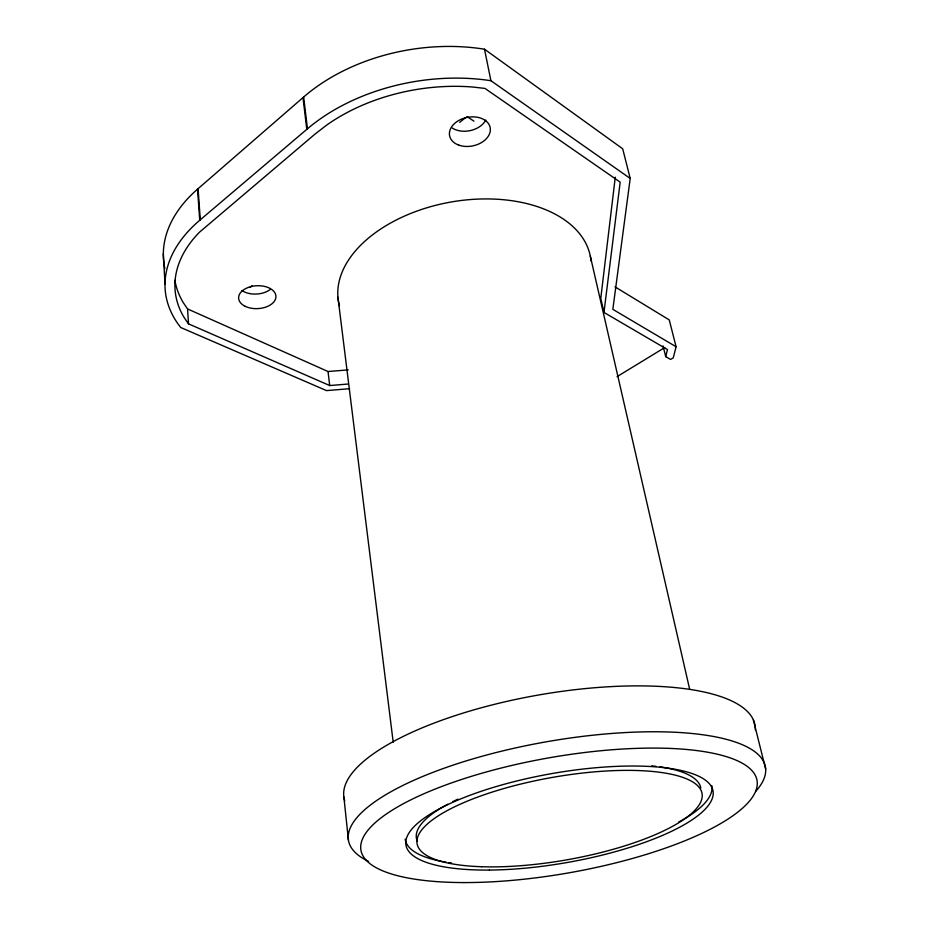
<?xml version="1.0" encoding="UTF-8"?>
<svg xmlns="http://www.w3.org/2000/svg" width="929" height="929" viewBox="0 0 929 929"><rect width="100%" height="100%" fill="white"/><g stroke="black" fill="none" stroke-linecap="round" stroke-linejoin="round"><path stroke-width="1.39" d="M615.265 177.207L600.761 298.464L603.966 312.434L667.475 349.571L665.733 356.643L670.575 359.442L673.27 357.816L676.091 346.749L669.252 319.913L614.986 286.829M603.966 312.434L620.177 182.154L484.984 88.429L472.408 86.989A160.125 106.626 -9.4 0 0 326.497 125.218L314.873 134.217L199.41 232.273A152.112 94.735 -5.3 0 0 184.151 317.544L188.517 323.849L329.69 385.547L348.398 384.014M163.934 263.313A159.788 102.341 -5 0 1 197.54 189.168L303.644 97.034A168.079 115.045 -9.3 0 1 484.508 49.214L622.685 148.779L630.21 178.449L612.838 309.345L676.091 346.749M349.618 388.705L326.52 390.61L180.725 327.496A161.716 100.773 -5.3 0 1 199.735 220.266L307.453 128.794A170.239 113.431 -9.4 0 1 490.907 80.707L630.21 178.449M250.098 287.282L252.049 285.737M459.646 122.338L465.952 117.379M617.065 376.64L664.758 347.551M174.873 280.291A151.206 95.49 -5.2 0 0 183.234 302.587L187.577 308.951L328.053 371.519L348.247 369.893M466.997 116.543L473.976 121.188M663.039 345.902L665.733 356.643M753.361 719.882L765.67 769.107M590.287 256.021L689.643 689.144M484.508 49.214L490.907 80.707M337.935 297.234L393.199 742.178M303.644 97.034L307.453 128.794M302.993 97.568L306.791 129.328M328.053 371.519L329.69 385.547M343.881 797.012L348.421 840.048M198.086 188.668L200.292 219.778M197.54 189.168L199.735 220.266M187.577 308.951L188.517 323.849M163.33 253.942L165.002 284.286M485.832 120.062A20.554 14.609 -11.5 0 1 452.353 128.074M270.2 289.488A18.592 11.531 -2.8 0 1 241.935 290.556M164.863 268.574A159.788 102.341 -5 0 1 164.119 264.637M339.457 305.943A127.947 78.605 -10 0 1 450.414 202.127A127.947 78.605 -10 0 1 591.03 261.014M417.202 840.989A144.401 42.235 -10 0 1 447.743 804.224M452.783 801.634A144.401 42.235 -10 0 1 457.997 799.137M651.682 765.868A144.401 42.235 -10 0 1 655.897 766.332M659.962 766.866A144.401 42.235 -10 0 1 700.803 787.931M711.8 785.679A155.619 45.544 -10 0 1 678.681 822.095M451.517 862.983A155.619 45.544 -10 0 1 448.974 862.635M446.164 862.205A155.619 45.544 -10 0 1 405.183 839.142M344.764 800.717A208.677 67.271 -10 0 1 540.086 694.741A208.677 67.271 -10 0 1 755.312 729.834M368.546 861.404A211.673 62.847 -10 0 1 543.117 742.376A211.673 62.847 -10 0 1 755.602 791.485M458.938 145.168A20.693 14.516 -11.5 0 0 490.349 130.188A20.693 14.516 -11.5 0 0 460.354 119.644A20.693 14.516 -11.5 0 0 458.938 145.168M245.256 306.349A18.696 11.45 -3 0 0 275.669 298.569A18.696 11.45 -3 0 0 250.888 286.631A18.696 11.45 -3 0 0 245.256 306.349M481.536 866.722A144.669 41.84 -10 0 0 702.01 798.011A144.669 41.84 -10 0 0 495.192 791.136A144.669 41.84 -10 0 0 481.536 866.722M489.397 870.067A155.898 45.115 -10 0 0 713.019 791.02A155.898 45.115 -10 0 0 476.031 793.076A155.898 45.115 -10 0 0 489.397 870.067M463.943 882.573A201.082 58.353 -10 0 0 757.228 782.009A201.082 58.353 -10 0 0 455.825 781.405A201.082 58.353 -10 0 0 463.943 882.573"/></g></svg>
